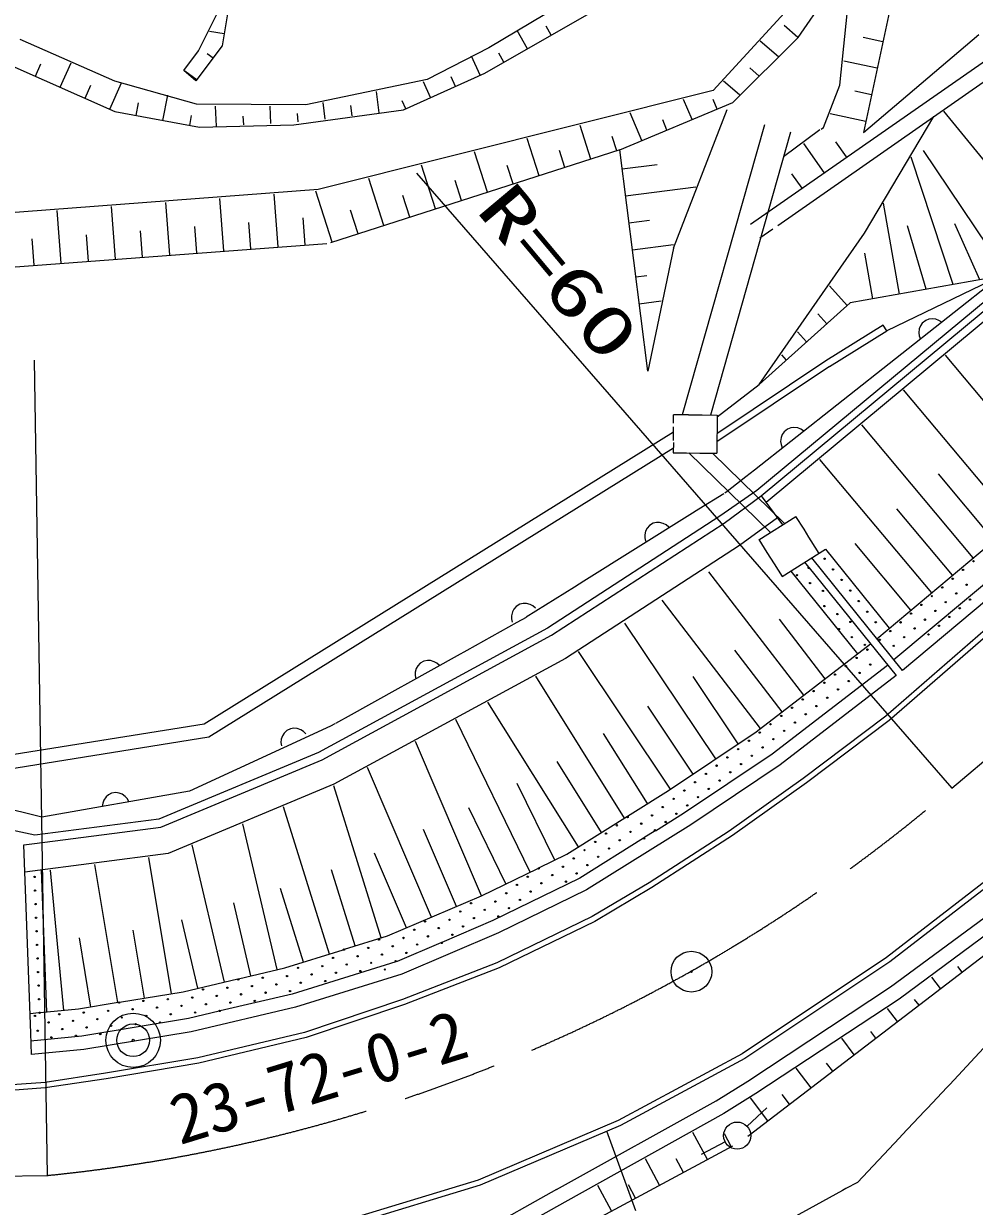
# Model space of a CAD drawing. Units: millimetres, scale not verified. Extents: x 40000 to 680000, y 20000 to 380000.
# Drawn here: x 180561 to 215538, y 268021 to 311520 of the extents above; entities that cross this region are included whole.
import ezdxf
from ezdxf.enums import TextEntityAlignment as Align

# ---------------------------------------------------------------- set-up
doc = ezdxf.new("R2010")
doc.units = ezdxf.units.MM
doc.header["$LTSCALE"] = 1000
doc.linetypes.add('CHAIN', pattern=[18.5, 12, -1.5, 3.5, -1.5])
for name, color, linetype, lineweight in [('M-BGD', 7, 'Continuous', 25), ('M-BGD-EXST', 7, 'Continuous', 25), ('M-BMK', 2, 'CHAIN', 13), ('M-BMK-SRVR', 3, 'Continuous', 25), ('M-STR-HTXT', 7, 'Continuous', 13)]:
    doc.layers.add(name, color=color, linetype=linetype, lineweight=lineweight)
doc.styles.add('ＭＳ ゴシック', font='')
doc.styles.get('ＭＳ ゴシック').set_extended_font_data('MS Gothic')

msp = doc.modelspace()

# ---------------------------------------------------------------- linework, layer by layer
at = {"layer": 'M-BGD'}
for p, q in [((197527, 309698), (203149, 312920)), ((220262, 313172), (207302, 304129)), ((209050, 311013), (210444, 313018)), ((200763, 312478), (197673, 310636)), ((208303, 304096), (220605, 312680)), ((210592, 309254), (210932, 312585)), ((186988, 310523), (187676, 311892)), ((188101, 312097), (187859, 310704)), ((208682, 312067), (205929, 309061)), ((212492, 312321), (211454, 307514)), ((187935, 311140), (187398, 311233)), ((199100, 310599), (198716, 311269)), ((199967, 311096), (199779, 311424)), ((209047, 311009), (208538, 311448)), ((211454, 307514), (215708, 311123)), ((183920, 309407), (180429, 310934)), ((187859, 310704), (186895, 309415)), ((197673, 310636), (195403, 309461)), ((206655, 308625), (209050, 311013)), ((208337, 310301), (207664, 310881)), ((212176, 310855), (211451, 311012)), ((186455, 309799), (186988, 310523)), ((187532, 310253), (187311, 310413)), ((197357, 309621), (197040, 310325)), ((198232, 310102), (198041, 310437)), ((180011, 310023), (183921, 308295)), ((180993, 309589), (181191, 310038)), ((181907, 309185), (182304, 310083)), ((186895, 309415), (186455, 309799)), ((186944, 309444), (186496, 309769)), ((207627, 309593), (207280, 309893)), ((211965, 309878), (210733, 310144)), ((183736, 308377), (184162, 309340)), ((186915, 308559), (183920, 309407)), ((195403, 309461), (190946, 308535)), ((194540, 308354), (197527, 309698)), ((195533, 308801), (195271, 309384)), ((196445, 309211), (196287, 309563)), ((206896, 308904), (206313, 309406)), ((182821, 308781), (183034, 309263)), ((185687, 307963), (185861, 308889)), ((205929, 309061), (191402, 305417)), ((193636, 308246), (193544, 309024)), ((209984, 307707), (210592, 309254)), ((211754, 308901), (211138, 309034)), ((184705, 308148), (184791, 308611)), ((190946, 308535), (186915, 308559)), ((187662, 307746), (187622, 308490)), ((189659, 307854), (189625, 308487)), ((191651, 308009), (191579, 308616)), ((192644, 308127), (192597, 308516)), ((194622, 308390), (194491, 308682)), ((202490, 306882), (206655, 308625)), ((205151, 307995), (204841, 308737)), ((206073, 308381), (205924, 308736)), ((183921, 308295), (187029, 307712)), ((186670, 307779), (186738, 308145)), ((188660, 307800), (188643, 308116)), ((190506, 307802), (194540, 308354)), ((190657, 307907), (190640, 308212)), ((203306, 307224), (202879, 308245)), ((204228, 307609), (204073, 307980)), ((204469, 303262), (206444, 308365)), ((211543, 307924), (210233, 308207)), ((211502, 303819), (214045, 308103)), ((218222, 303643), (214417, 308301)), ((187029, 307712), (190506, 307802)), ((201429, 306541), (201030, 307780)), ((207816, 307803), (204794, 297132)), ((209855, 307612), (208522, 306628)), ((209899, 307645), (209984, 307707)), ((199525, 305929), (199087, 307293)), ((202380, 306847), (202211, 307374)), ((208778, 307530), (205831, 297126)), ((210016, 306044), (209261, 307111)), ((210832, 306621), (210445, 307168)), ((236762, 307382), (212283, 286045)), ((236893, 307231), (212409, 285889)), ((202490, 306882), (191847, 303460)), ((197622, 305317), (197143, 306805)), ((200477, 306235), (200278, 306855)), ((203526, 298739), (202490, 306882)), ((216673, 302378), (213662, 306856)), ((195718, 304705), (195200, 306318)), ((198574, 305623), (198354, 306305)), ((202580, 306177), (203874, 306341)), ((214754, 301922), (213215, 306612)), ((193815, 304093), (193256, 305831)), ((209200, 305466), (208822, 306000)), ((191402, 305417), (174673, 304163)), ((196670, 305011), (196431, 305755)), ((202706, 305185), (205293, 305514)), ((220845, 305398), (207541, 294346)), ((185934, 303013), (185787, 304946)), ((187927, 303163), (187781, 305095)), ((189921, 303314), (189775, 305245)), ((191912, 303481), (191307, 305361)), ((194767, 304399), (194507, 305205)), ((207700, 294154), (220994, 305197)), ((221198, 304977), (207878, 293911)), ((181946, 302711), (181800, 304647)), ((183940, 302862), (183794, 304796)), ((192863, 303787), (192584, 304656)), ((212785, 301575), (212196, 304924)), ((188924, 303239), (188851, 304204)), ((190918, 303390), (190843, 304374)), ((202832, 304193), (203590, 304290)), ((213770, 301749), (213080, 304083)), ((215739, 302095), (214822, 304163)), ((182943, 302787), (182870, 303754)), ((184937, 302937), (184864, 303904)), ((186930, 303088), (186857, 304054)), ((207616, 298248), (211502, 303819)), ((207645, 303637), (208124, 303971)), ((174233, 302128), (191710, 303435)), ((180949, 302636), (180876, 303604)), ((202958, 303202), (204473, 303394)), ((204469, 303262), (203526, 298739)), ((211800, 301402), (211506, 303076)), ((203084, 302210), (203487, 302261)), ((216489, 302228), (208785, 296155)), ((216490, 302228), (210971, 301256)), ((216490, 302228), (212316, 300223)), ((210854, 301151), (210205, 301874)), ((203211, 301218), (204016, 301321)), ((207616, 298248), (210971, 301256)), ((210109, 300484), (209785, 300845)), ((213750, 300608), (213624, 300509)), ((213869, 300651), (213750, 300608)), ((213985, 300666), (213869, 300651)), ((214125, 300649), (213985, 300666)), ((214234, 300607), (214125, 300649)), ((214340, 300538), (214234, 300607)), ((209365, 299816), (209030, 300190)), ((212183, 300435), (210079, 299118)), ((210214, 298908), (212316, 300223)), ((211950, 288897), (225537, 300288)), ((212316, 300223), (212183, 300435)), ((213513, 300295), (213496, 300154)), ((213496, 300154), (213511, 300039)), ((213554, 300404), (213513, 300295)), ((213624, 300509), (213554, 300404)), ((213511, 300039), (213553, 299920)), ((208621, 299149), (208453, 299335)), ((226235, 299569), (212577, 288119)), ((218565, 294443), (214472, 299324)), ((210214, 298908), (206065, 296137)), ((210079, 299118), (206067, 296439)), ((226557, 299186), (212891, 287729)), ((206071, 297054), (207616, 298248)), ((217033, 293158), (212934, 298047)), ((204470, 296827), (204471, 297134)), ((205021, 297131), (204471, 297134)), ((205021, 297131), (205271, 297130)), ((205271, 297130), (205521, 297128)), ((205521, 297128), (206071, 297125)), ((206071, 297125), (206063, 295725)), ((204466, 296189), (204469, 296696)), ((208899, 296667), (208783, 296653)), ((209039, 296650), (208899, 296667)), ((215500, 291874), (211396, 296769)), ((187200, 285769), (204468, 296512)), ((208427, 296296), (208410, 296156)), ((208469, 296405), (208427, 296296)), ((208538, 296511), (208469, 296405)), ((208664, 296610), (208538, 296511)), ((208783, 296653), (208664, 296610)), ((209148, 296609), (209039, 296650)), ((209254, 296539), (209148, 296609)), ((187378, 285292), (204464, 295922)), ((204466, 296118), (204463, 295735)), ((208785, 296155), (207445, 295099)), ((208410, 296156), (208425, 296040)), ((208425, 296040), (208468, 295921)), ((204463, 295735), (204944, 295732)), ((204944, 295732), (205443, 295729)), ((205038, 295731), (208032, 292802)), ((205454, 295729), (206063, 295725)), ((208555, 293130), (205901, 295726)), ((213968, 290589), (209858, 295492)), ((207445, 295099), (207131, 294851)), ((216266, 292516), (214217, 294960)), ((207131, 294851), (206448, 294313)), ((206318, 294231), (205406, 293661)), ((207541, 294346), (206170, 293405)), ((206333, 293154), (207700, 294154)), ((206448, 294313), (206355, 294255)), ((207700, 294154), (208482, 293084)), ((205406, 293661), (205067, 293449)), ((214734, 291232), (212682, 293679)), ((206170, 293405), (199831, 289286)), ((205067, 293449), (201168, 291010)), ((208290, 293347), (206901, 292331)), ((207613, 292540), (208969, 293389)), ((208963, 293399), (209261, 292923)), ((199985, 289028), (206333, 293154)), ((203445, 292860), (203411, 292722)), ((203499, 292963), (203445, 292860)), ((203581, 293060), (203499, 292963)), ((203717, 293143), (203581, 293060)), ((203841, 293171), (203717, 293143)), ((203957, 293171), (203841, 293171)), ((204095, 293138), (203957, 293171)), ((204198, 293084), (204095, 293138)), ((204294, 293002), (204198, 293084)), ((209261, 292923), (209442, 292634)), ((206901, 292331), (200496, 288169)), ((203411, 292722), (203412, 292606)), ((203412, 292606), (203440, 292483)), ((207607, 292550), (207905, 292074)), ((209442, 292634), (209526, 292500)), ((209526, 292500), (209818, 292034)), ((213202, 289947), (211147, 292398)), ((207905, 292074), (208171, 291651)), ((208463, 291185), (210066, 292189)), ((210066, 292189), (212409, 289283)), ((208171, 291651), (208463, 291185)), ((209446, 291525), (209298, 291708)), ((209463, 291504), (212658, 287541)), ((212891, 287729), (209554, 291869)), ((209260, 286819), (205765, 291363)), ((208787, 291388), (211241, 288343)), ((200829, 290798), (199050, 289685)), ((201168, 291010), (200829, 290798)), ((198816, 290165), (198679, 290082)), ((198940, 290193), (198816, 290165)), ((199056, 290193), (198940, 290193)), ((199194, 290160), (199056, 290193)), ((199297, 290106), (199194, 290160)), ((207675, 285600), (204051, 290312)), ((198543, 289882), (198510, 289744)), ((198510, 289744), (198510, 289628)), ((198598, 289985), (198543, 289882)), ((198679, 290082), (198598, 289985)), ((199393, 290024), (199297, 290106)), ((199831, 289286), (191409, 284717)), ((198700, 289490), (196865, 288469)), ((198510, 289628), (198539, 289505)), ((199049, 289684), (198700, 289490)), ((206021, 284477), (202679, 289471)), ((210052, 287429), (208370, 289616)), ((191539, 284446), (199985, 289028)), ((196865, 288469), (196515, 288275)), ((204359, 283365), (200972, 288426)), ((208467, 286210), (206720, 288481)), ((207516, 285477), (211716, 288708)), ((200496, 288169), (191971, 283543)), ((196515, 288275), (194681, 287255)), ((195149, 287996), (195064, 287903)), ((195289, 288074), (195149, 287996)), ((195413, 288097), (195289, 288074)), ((195530, 288093), (195413, 288097)), ((195666, 288054), (195530, 288093)), ((195767, 287996), (195666, 288054)), ((195860, 287911), (195767, 287996)), ((194967, 287666), (194963, 287549)), ((194963, 287549), (194986, 287425)), ((195006, 287802), (194967, 287666)), ((195064, 287903), (195006, 287802)), ((208099, 284665), (212344, 287930)), ((212658, 287541), (208391, 284259)), ((194681, 287255), (194331, 287060)), ((202666, 282302), (199400, 287517)), ((206852, 285033), (205199, 287503)), ((194331, 287060), (192496, 286040)), ((200972, 281241), (197639, 286562)), ((205190, 283921), (203519, 286418)), ((192147, 285846), (192030, 285780)), ((192496, 286040), (192147, 285846)), ((199201, 280317), (196464, 285924)), ((212283, 286045), (209246, 283758)), ((212409, 285889), (209364, 283597)), ((179308, 284505), (187200, 285769)), ((191846, 285678), (186658, 283294)), ((190148, 285430), (190084, 285332)), ((190238, 285519), (190148, 285430)), ((190381, 285589), (190238, 285519)), ((190507, 285606), (190381, 285589)), ((190623, 285597), (190507, 285606)), ((190757, 285551), (190623, 285597)), ((190855, 285488), (190757, 285551)), ((190944, 285397), (190855, 285488)), ((192015, 285772), (191846, 285678)), ((203514, 282832), (201897, 285413)), ((204288, 283318), (207516, 285477)), ((181229, 282335), (170189, 285101)), ((179270, 283992), (187378, 285292)), ((190039, 285198), (190029, 285082)), ((190029, 285082), (190046, 284957)), ((190084, 285332), (190039, 285198)), ((197404, 279440), (194981, 285119)), ((191409, 284717), (185535, 282261)), ((204832, 282478), (208099, 284665)), ((185613, 281969), (191539, 284446)), ((195565, 278655), (193216, 284162)), ((201819, 281771), (200186, 284379)), ((208391, 284259), (205104, 282059)), ((209246, 283758), (206523, 281823)), ((186658, 283294), (181229, 282335)), ((183792, 283214), (183681, 283154)), ((183950, 283242), (183792, 283214)), ((184075, 283223), (183950, 283242)), ((184184, 283182), (184075, 283223)), ((184299, 283101), (184184, 283182)), ((191971, 283543), (185874, 280994)), ((193717, 277894), (191978, 283492)), ((200099, 280755), (198722, 283576)), ((200543, 280972), (204288, 283318)), ((209364, 283597), (206635, 281657)), ((183470, 282852), (183451, 282727)), ((183512, 282961), (183470, 282852)), ((183593, 283077), (183512, 282961)), ((183681, 283154), (183593, 283077)), ((184376, 283013), (184299, 283101)), ((184436, 282901), (184376, 283013)), ((180968, 281675), (176015, 282728)), ((191808, 277301), (190125, 282717)), ((198302, 279878), (196934, 282682)), ((203802, 281834), (204832, 282478)), ((180956, 281371), (185613, 281969)), ((185535, 282261), (180968, 281675)), ((189893, 276727), (188631, 282093)), ((196484, 279048), (195273, 281887)), ((205104, 282059), (201272, 279659)), ((203370, 281563), (201029, 280097)), ((203796, 281829), (203384, 281572)), ((206523, 281823), (203571, 279920)), ((206635, 281657), (203676, 279750)), ((180568, 281316), (180956, 281371)), ((180824, 274386), (180568, 281316)), ((187947, 276269), (186761, 281312)), ((194645, 278263), (193471, 281016)), ((185874, 280994), (180605, 280318)), ((184022, 275513), (183179, 280598)), ((185995, 275841), (185163, 280853)), ((199518, 280471), (200543, 280972)), ((216782, 280632), (212310, 277171)), ((181202, 280395), (181396, 275160)), ((182045, 275222), (181549, 280389)), ((192763, 277598), (191893, 280396)), ((197408, 279442), (199479, 280453)), ((216910, 280477), (212426, 277009)), ((190853, 277004), (190012, 279712)), ((201029, 280097), (197824, 278532)), ((203571, 279920), (201477, 278677)), ((203676, 279750), (201572, 278501)), ((193953, 277967), (197408, 279442)), ((201272, 279659), (198032, 278077)), ((188920, 276498), (188289, 279181)), ((186974, 276040), (186381, 278562)), ((197824, 278532), (195947, 277731)), ((201477, 278677), (197974, 276974)), ((201572, 278501), (198054, 276791)), ((212456, 276097), (216127, 278805)), ((185009, 275677), (184593, 278183)), ((192365, 277474), (193953, 277967)), ((198032, 278077), (194471, 276558)), ((216466, 278372), (212771, 275646)), ((183036, 275350), (182614, 277892)), ((195915, 277718), (194298, 277028)), ((207204, 270599), (216800, 277947)), ((190173, 276793), (192317, 277459)), ((212310, 277171), (206993, 273627)), ((188465, 276391), (190173, 276793)), ((194252, 277014), (190436, 275828)), ((194298, 277028), (194255, 277015)), ((197974, 276974), (194501, 275631)), ((198054, 276791), (194569, 275443)), ((212426, 277009), (207096, 273455)), ((215090, 276637), (214936, 276838)), ((186433, 275913), (188438, 276385)), ((194471, 276558), (190568, 275345)), ((214296, 276029), (213973, 276451)), ((184090, 275525), (186433, 275913)), ((190436, 275828), (187795, 275207)), ((207208, 272631), (212456, 276097)), ((184042, 275517), (182578, 275274)), ((194501, 275631), (190897, 274419)), ((194569, 275443), (190952, 274226)), ((212771, 275646), (207504, 272168)), ((213502, 275422), (213341, 275633)), ((181123, 275134), (180798, 275103)), ((182578, 275274), (181171, 275139)), ((186629, 274932), (182707, 274282)), ((187749, 275196), (186629, 274932)), ((190568, 275345), (186727, 274442)), ((212709, 274814), (212340, 275296)), ((182707, 274282), (180815, 274100)), ((180853, 273602), (180824, 274386)), ((186727, 274442), (182772, 273786)), ((190897, 274419), (186972, 273487)), ((190952, 274226), (187012, 273291)), ((211121, 273598), (210660, 274201)), ((211915, 274206), (211730, 274447)), ((182772, 273786), (180853, 273602)), ((206993, 273627), (202435, 271179)), ((215880, 273834), (214630, 272507)), ((186972, 273487), (183576, 272915)), ((187012, 273291), (183601, 272716)), ((207096, 273455), (202522, 270999)), ((210327, 272991), (210097, 273292)), ((183576, 272915), (181352, 272581)), ((209534, 272383), (208979, 273107)), ((181368, 272582), (179186, 272422)), ((181358, 272375), (179203, 272223)), ((183601, 272716), (181351, 272375)), ((206040, 271907), (207208, 272631)), ((214527, 272397), (213809, 271634)), ((214630, 272507), (214527, 272397)), ((200169, 268637), (206040, 271907)), ((207504, 272168), (206319, 271433)), ((207946, 271167), (207299, 272012)), ((208740, 271775), (208463, 272137)), ((207177, 270965), (207905, 271650)), ((213706, 271525), (212887, 270655)), ((213809, 271634), (213706, 271525)), ((202435, 271179), (197287, 268985)), ((206319, 271433), (200472, 268176)), ((202522, 270999), (197356, 268797)), ((205715, 269744), (205180, 270740)), ((206596, 270217), (206344, 270685)), ((212887, 270655), (212784, 270546)), ((186107, 259224), (206653, 270247)), ((206370, 270391), (205484, 269929)), ((212784, 270546), (211235, 268901)), ((203953, 268799), (203434, 269766)), ((204834, 269271), (204567, 269770)), ((197287, 268985), (192561, 267550)), ((211235, 268901), (210815, 268672)), ((200169, 268637), (184809, 260058)), ((197356, 268797), (192612, 267357)), ((202191, 267853), (201688, 268791)), ((203072, 268326), (202813, 268810)), ((210684, 268600), (207029, 266602)), ((210815, 268672), (210684, 268600)), ((200472, 268176), (185070, 259574))]:
    msp.add_line(p, q, dxfattribs=at)
for centre, radius in [((209438, 291501), 24.9), ((210029, 291838), 24.9), ((210342, 291449), 24.9), ((215124, 291427), 24.9), ((215506, 291749), 24.9), ((209015, 291236), 24.9), ((210656, 291060), 24.9), ((214740, 291106), 24.9), ((209492, 290945), 24.9), ((209969, 290654), 24.9), ((210970, 290670), 24.9), ((214357, 290785), 24.9), ((214870, 290563), 24.9), ((215253, 290884), 24.9), ((211283, 290281), 24.9), ((213591, 290143), 24.9), ((213974, 290464), 24.9), ((214487, 290242), 24.9), ((215383, 290340), 24.9), ((210023, 290098), 24.9), ((210500, 289807), 24.9), ((211597, 289892), 24.9), ((213208, 289822), 24.9), ((214104, 289921), 24.9), ((214616, 289698), 24.9), ((215000, 290019), 24.9), ((210553, 289251), 24.9), ((210977, 289516), 24.9), ((211911, 289503), 24.9), ((212825, 289501), 24.9), ((213338, 289278), 24.9), ((213721, 289599), 24.9), ((214233, 289377), 24.9), ((211031, 288960), 24.9), ((212059, 288859), 24.9), ((212442, 289180), 24.9), ((212955, 288957), 24.9), ((213851, 289056), 24.9), ((211508, 288669), 24.9), ((211604, 288496), 24.9), ((212572, 288636), 24.9), ((211207, 288191), 24.9), ((211710, 287947), 24.9), ((210415, 287581), 24.9), ((210811, 287886), 24.9), ((211314, 287642), 24.9), ((210019, 287277), 24.9), ((210918, 287338), 24.9), ((209226, 286667), 24.9), ((209623, 286972), 24.9), ((210125, 286728), 24.9), ((210522, 287033), 24.9), ((208830, 286362), 24.9), ((209729, 286423), 24.9), ((208434, 286058), 24.9), ((208937, 285814), 24.9), ((209333, 286119), 24.9), ((207642, 285448), 24.9), ((208038, 285753), 24.9), ((208541, 285509), 24.9), ((207245, 285144), 24.9), ((207748, 284900), 24.9), ((208144, 285204), 24.9), ((206453, 284534), 24.9), ((206849, 284839), 24.9), ((207352, 284595), 24.9), ((206057, 284229), 24.9), ((206956, 284290), 24.9), ((205264, 283620), 24.9), ((205660, 283925), 24.9), ((206163, 283681), 24.9), ((206559, 283986), 24.9), ((204868, 283315), 24.9), ((205767, 283376), 24.9), ((204472, 283010), 24.9), ((204975, 282767), 24.9), ((205371, 283071), 24.9), ((202780, 282340), 24.9), ((203679, 282401), 24.9), ((204075, 282706), 24.9), ((204578, 282462), 24.9), ((202384, 282035), 24.9), ((203283, 282096), 24.9), ((203786, 281852), 24.9), ((204182, 282157), 24.9), ((201592, 281426), 24.9), ((201988, 281731), 24.9), ((202491, 281487), 24.9), ((202887, 281792), 24.9), ((203390, 281548), 24.9), ((201195, 281121), 24.9), ((202094, 281182), 24.9), ((200799, 280816), 24.9), ((201302, 280573), 24.9), ((201698, 280877), 24.9), ((180962, 280136), 24.9), ((199108, 280146), 24.9), ((199504, 280451), 24.9), ((200007, 280207), 24.9), ((200403, 280512), 24.9), ((200906, 280268), 24.9), ((198711, 279841), 24.9), ((199610, 279902), 24.9), ((200510, 279963), 24.9), ((180980, 279636), 24.9), ((198315, 279537), 24.9), ((198818, 279293), 24.9), ((199214, 279598), 24.9), ((180999, 279137), 24.9), ((196624, 278866), 24.9), ((197020, 279171), 24.9), ((197523, 278927), 24.9), ((197919, 279232), 24.9), ((198422, 278988), 24.9), ((181017, 278637), 24.9), ((195328, 278501), 24.9), ((196228, 278561), 24.9), ((197127, 278622), 24.9), ((198026, 278683), 24.9), ((181036, 278138), 24.9), ((194932, 278196), 24.9), ((195435, 277952), 24.9), ((195831, 278257), 24.9), ((196334, 278013), 24.9), ((196730, 278318), 24.9), ((181054, 277638), 24.9), ((193241, 277526), 24.9), ((193637, 277830), 24.9), ((194140, 277586), 24.9), ((194536, 277891), 24.9), ((195039, 277647), 24.9), ((195938, 277708), 24.9), ((181073, 277139), 24.9), ((191945, 277160), 24.9), ((192342, 277465), 24.9), ((192845, 277221), 24.9), ((193744, 277282), 24.9), ((194643, 277343), 24.9), ((181091, 276639), 24.9), ((190650, 276794), 24.9), ((191549, 276855), 24.9), ((192448, 276916), 24.9), ((192951, 276672), 24.9), ((193347, 276977), 24.9), ((193850, 276733), 24.9), ((194246, 277038), 24.9), ((188456, 276368), 24.9), ((189355, 276429), 24.9), ((190254, 276490), 24.9), ((190757, 276246), 24.9), ((191153, 276550), 24.9), ((191656, 276307), 24.9), ((192052, 276611), 24.9), ((181110, 276140), 24.9), ((187161, 276002), 24.9), ((188060, 276063), 24.9), ((188562, 275819), 24.9), ((188959, 276124), 24.9), ((189462, 275880), 24.9), ((189858, 276185), 24.9), ((190361, 275941), 24.9), ((181128, 275640), 24.9), ((184067, 275515), 24.9), ((184966, 275576), 24.9), ((185469, 275332), 24.9), ((185865, 275637), 24.9), ((186368, 275393), 24.9), ((186764, 275697), 24.9), ((187267, 275454), 24.9), ((187663, 275758), 24.9), ((188166, 275515), 24.9), ((189065, 275575), 24.9), ((180974, 275027), 24.9), ((181146, 275141), 24.9), ((181873, 275088), 24.9), ((182772, 275149), 24.9), ((183275, 274905), 24.9), ((183671, 275210), 24.9), ((184174, 274966), 24.9), ((184570, 275271), 24.9), ((185073, 275027), 24.9), ((185972, 275088), 24.9), ((186871, 275149), 24.9), ((187770, 275210), 24.9), ((181080, 274479), 24.9), ((181477, 274784), 24.9), ((181979, 274540), 24.9), ((182376, 274844), 24.9), ((182878, 274601), 24.9), ((183778, 274662), 24.9), ((184677, 274722), 24.9), ((185576, 274783), 24.9), ((181583, 274235), 24.9), ((182482, 274296), 24.9), ((183381, 274357), 24.9), ((206813, 270622), 500)]:
    msp.add_circle(centre, radius, dxfattribs=at)
at = {"layer": 'M-BGD-EXST'}
msp.add_line((203084, 267856), (202016, 270783), dxfattribs=at)
at = {"layer": 'M-BMK'}
for p, q in [((214712, 283397), (242035, 306685)), ((171612, 269002), (181422, 269156))]:
    msp.add_line(p, q, dxfattribs=at)
msp.add_arc((175407, 329246), 60390, 275.71578, 310.60593, dxfattribs=at)
at = {"layer": 'M-BMK-SRVR'}
for centre, radius in [((205128, 276652), 750), ((205128, 276652), 30), ((184590, 274128), 1000), ((184590, 274128), 600), ((184590, 274128), 40)]:
    msp.add_circle(centre, radius, dxfattribs=at)
at = {"layer": 'M-STR-HTXT'}
for p, q in [((195017, 306018), (214712, 283397)), ((180950, 299145), (181422, 269156))]:
    msp.add_line(p, q, dxfattribs=at)

# ---------------------------------------------------------------- texts
at = {"layer": 'M-BMK-SRVR', "style": 'ＭＳ ゴシック'}
msp.add_text('23-72-0-2', height=1833, rotation=17, dxfattribs=at).set_placement((186465, 269744), align=Align.BOTTOM_LEFT)
at = {"layer": 'M-STR-HTXT', "style": 'ＭＳ ゴシック', "width": 1.5}
msp.add_text('R=60', height=1833, rotation=310, dxfattribs=at).set_placement((196731, 304312), align=Align.BOTTOM_LEFT)

doc.saveas('drawing.dxf')
